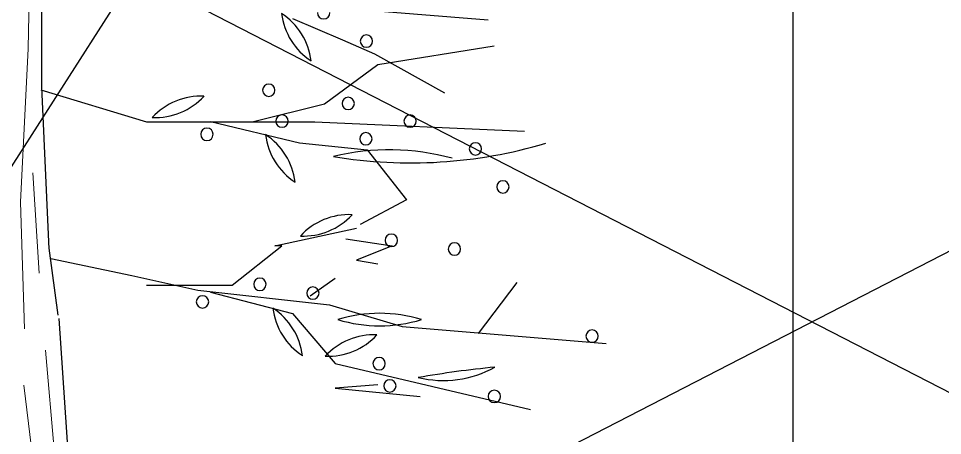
# Model space of a CAD drawing. Extents: x -1568 to -728, y -1287 to -990.
# Drawn here: x -940.31 to -929.13, y -1142.23 to -1137.19 of the extents above; entities that cross this region are included whole.
import ezdxf

# ---------------------------------------------------------------- set-up
doc = ezdxf.new("R2010")
doc.units = 0
doc.header["$LTSCALE"] = 5
doc.linetypes.add('DASHDOT', pattern=[25.4, 12.7, -6.35, 0, -6.35])
doc.linetypes.add('HIDDEN', pattern=[9.525, 6.35, -3.175])
doc.layers.get('0').update_dxf_attribs({"linetype": 'CONTINUOUS'})
doc.layers.add('2', color=2, linetype='HIDDEN')
doc.layers.add('LV', color=3, linetype='CONTINUOUS')
doc.layers.add('标注', color=4, linetype='CONTINUOUS', lineweight=15)

# ---------------------------------------------------------------- blocks, each defined once
blk = doc.blocks.new('shu')
at = {"color": 72}
for p, q in [((-1380.178, -1069.204), (-1380.225, -1071.899)), ((-1380.225, -1071.899), (-1380.318, -1073.758)), ((-1380.167, -1073.402), (-1380.094, -1074.618)), ((-1380.318, -1073.758), (-1380.271, -1075.292)), ((-1380.017, -1075.548), (-1379.908, -1076.801)), ((-1380.277, -1075.971), (-1380.186, -1076.733))]:
    blk.add_line(p, q, dxfattribs=at)
at = {"layer": 'LV', "color": 72}
for p, q in [((-1380.06, -1072.363), (-1380.06, -1070.543)), ((-1376.467, -1071.405), (-1374.661, -1071.553)), ((-1377.027, -1071.534), (-1376.424, -1071.792)), ((-1376.424, -1071.792), (-1376.036, -1071.964)), ((-1375.993, -1072.093), (-1374.589, -1071.866)), ((-1376.036, -1071.964), (-1375.187, -1072.434)), ((-1376.639, -1072.567), (-1375.993, -1072.093)), ((-1379.97, -1074.326), (-1380.06, -1072.363)), ((-1380.073, -1072.399), (-1378.793, -1072.785)), ((-1377.501, -1072.782), (-1376.639, -1072.567)), ((-1378.793, -1072.785), (-1377.907, -1072.785)), ((-1378.018, -1072.782), (-1376.941, -1073.04)), ((-1377.907, -1072.785), (-1376.755, -1072.785)), ((-1376.755, -1072.785), (-1374.221, -1072.899)), ((-1376.941, -1073.04), (-1376.122, -1073.126)), ((-1376.122, -1073.126), (-1375.648, -1073.729)), ((-1375.648, -1073.729), (-1376.208, -1074.03)), ((-1377.242, -1074.288), (-1376.252, -1074.073)), ((-1376.381, -1074.202), (-1375.821, -1074.288)), ((-1379.861, -1075.124), (-1379.97, -1074.315)), ((-1377.759, -1074.762), (-1377.156, -1074.288)), ((-1377.156, -1074.288), (-1377.242, -1074.288)), ((-1375.821, -1074.288), (-1376.251, -1074.461)), ((-1379.952, -1074.439), (-1378.971, -1074.644)), ((-1376.251, -1074.461), (-1375.993, -1074.504)), ((-1378.971, -1074.644), (-1378.173, -1074.822)), ((-1376.812, -1074.891), (-1376.51, -1074.676)), ((-1378.793, -1074.762), (-1377.759, -1074.762)), ((-1378.173, -1074.822), (-1376.578, -1074.999)), ((-1374.313, -1074.73), (-1374.782, -1075.349)), ((-1378.018, -1074.848), (-1377.027, -1075.106)), ((-1376.578, -1074.999), (-1375.702, -1075.264)), ((-1379.71, -1077.236), (-1379.851, -1075.165)), ((-1377.027, -1075.106), (-1376.51, -1075.709)), ((-1375.702, -1075.264), (-1373.232, -1075.469)), ((-1376.51, -1075.709), (-1374.149, -1076.268)), ((-1375.993, -1075.967), (-1376.51, -1076.01)), ((-1376.51, -1076.01), (-1375.481, -1076.111))]:
    blk.add_line(p, q, dxfattribs=at)
for centre, radius, start, end in [((-1377.599, -1072.147), 0.803, 6.9697, 56.8145), ((-1376.362, -1071.377), 0.803, 186.9697, 236.8145), ((-1376.65, -1071.465), 0.0748, 180, 0), ((-1376.133, -1071.809), 0.0748, 0, 180), ((-1376.133, -1071.809), 0.0748, 180, 0), ((-1377.314, -1072.404), 0.0748, 0, 180), ((-1378.133, -1073.278), 0.803, 87.4992, 137.344), ((-1378.688, -1071.931), 0.803, 267.4992, 317.344), ((-1377.314, -1072.404), 0.0748, 180, 0), ((-1376.353, -1072.564), 0.0748, 0, 180), ((-1376.353, -1072.564), 0.0748, 180, 0), ((-1377.154, -1072.777), 0.0748, 0, 180), ((-1375.605, -1072.777), 0.0748, 0, 180), ((-1377.154, -1072.777), 0.0748, 180, 0), ((-1375.605, -1072.777), 0.0748, 180, 0), ((-1378.062, -1072.937), 0.0748, 0, 180), ((-1378.062, -1072.937), 0.0748, 180, 0), ((-1376.139, -1072.991), 0.0748, 0, 180), ((-1377.792, -1073.613), 0.803, 6.9697, 56.8145), ((-1376.556, -1072.844), 0.803, 186.9697, 236.8145), ((-1375.593, -1067.591), 5.692, 260.4953, 286.638), ((-1376.139, -1072.991), 0.0748, 180, 0), ((-1374.814, -1073.113), 0.0748, 0, 180), ((-1375.858, -1076.023), 2.898, 74.7202, 103.4661), ((-1374.814, -1073.113), 0.0748, 180, 0), ((-1374.481, -1073.573), 0.0748, 0, 180), ((-1374.481, -1073.573), 0.0748, 180, 0), ((-1376.341, -1074.712), 0.803, 87.4992, 137.344), ((-1376.897, -1073.366), 0.803, 267.4992, 317.344), ((-1375.831, -1074.22), 0.0748, 0, 180), ((-1375.831, -1074.22), 0.0748, 180, 0), ((-1375.068, -1074.325), 0.0748, 0, 180), ((-1375.068, -1074.325), 0.0748, 180, 0), ((-1377.421, -1074.752), 0.0748, 0, 180), ((-1377.421, -1074.752), 0.0748, 180, 0), ((-1376.78, -1074.858), 0.0748, 0, 180), ((-1378.116, -1074.965), 0.0748, 0, 180), ((-1376.78, -1074.858), 0.0748, 180, 0), ((-1378.116, -1074.965), 0.0748, 180, 0), ((-1377.704, -1075.713), 0.803, 6.9697, 56.8145), ((-1376.467, -1074.943), 0.803, 186.9697, 236.8145), ((-1375.973, -1076.857), 1.754, 73.2066, 106.7934), ((-1375.973, -1073.5), 1.754, 253.2066, 286.7934), ((-1376.041, -1076.166), 0.803, 87.4992, 137.344), ((-1376.596, -1074.819), 0.803, 267.4992, 317.344), ((-1373.403, -1075.379), 0.0748, 0, 180), ((-1373.403, -1075.379), 0.0748, 180, 0), ((-1375.979, -1075.712), 0.0748, 0, 180), ((-1375.979, -1075.712), 0.0748, 180, 0), ((-1373.328, -1088.49), 12.797, 95.6087, 99.7943), ((-1375.2, -1074.647), 1.269, 256.0951, 299.3079), ((-1375.849, -1075.981), 0.0748, 0, 180), ((-1375.849, -1075.981), 0.0748, 180, 0), ((-1374.585, -1076.108), 0.0748, 0, 180), ((-1374.585, -1076.108), 0.0748, 180, 0)]:
    blk.add_arc(centre, radius, start, end, dxfattribs=at)

msp = doc.modelspace()

# ---------------------------------------------------------------- linework, layer by layer
for p, q in [((-935.44648, -1131.24878), (-946.95685, -1149.21593)), ((-922.51195, -1136.6423), (-946.95685, -1149.21593)), ((-938.90175, -1136.6423), (-914.45685, -1149.21593))]:
    msp.add_line(p, q)
at = {"layer": '2', "linetype": 'DASHDOT', "ltscale": 2}
msp.add_line((-930.93411, -1164.30357), (-930.93411, -1122.98561), dxfattribs=at)

# ---------------------------------------------------------------- block references
at = {"layer": '标注'}
msp.add_blockref('shu', (440.03384, -65.6504), dxfattribs=at)

doc.saveas('drawing.dxf')
